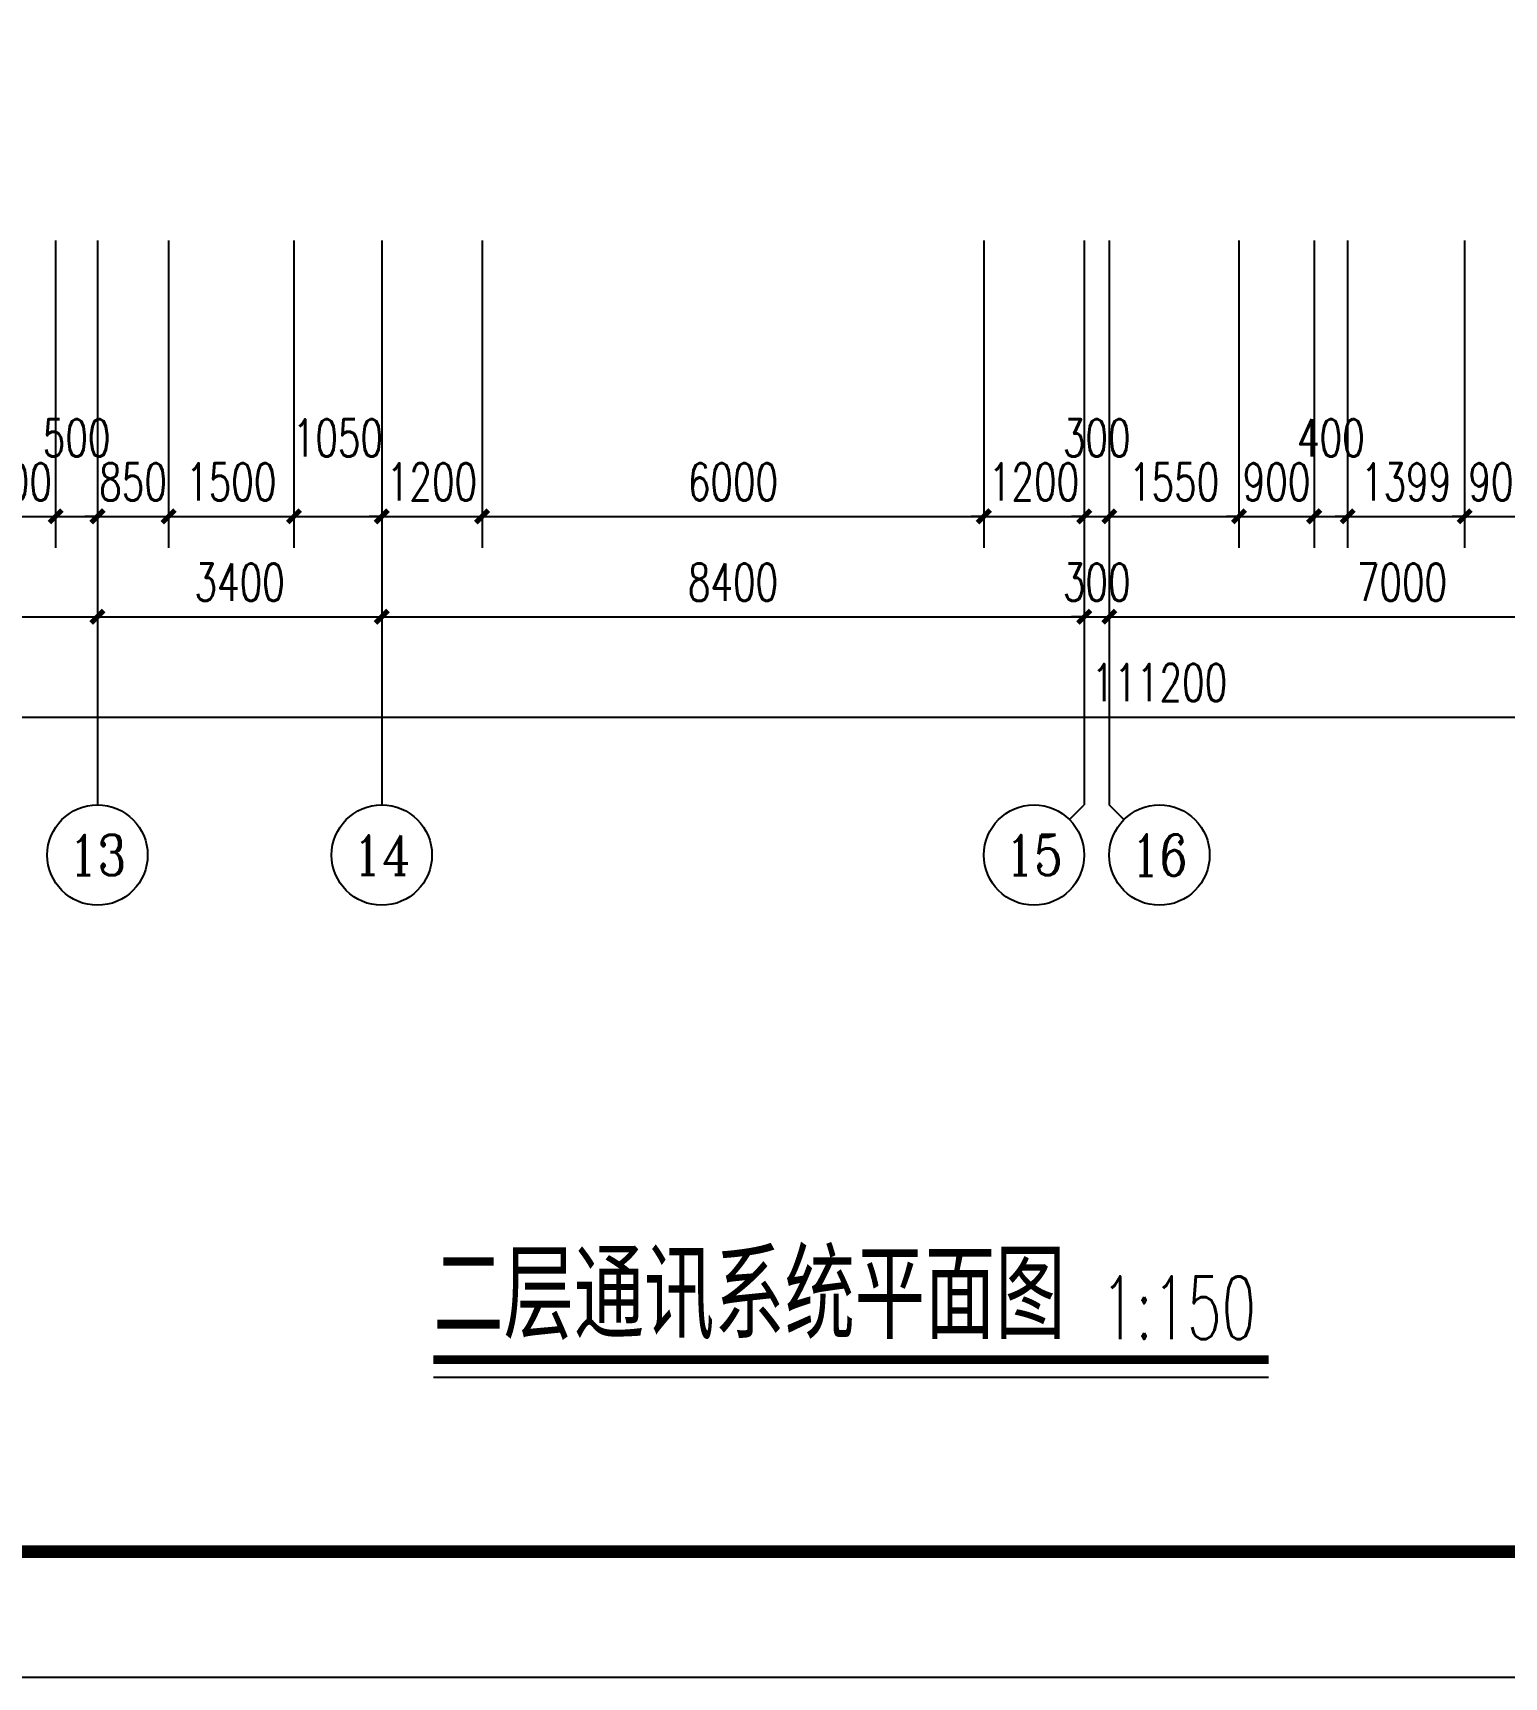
# Model space of a CAD drawing. Extents: x 1333527 to 1855755, y 1020844 to 1581249.
# Drawn here: x 1401502 to 1419096, y 1020844 to 1040504 of the extents above; entities that cross this region are included whole.
import ezdxf
from ezdxf.enums import TextEntityAlignment as Align

# ---------------------------------------------------------------- set-up
doc = ezdxf.new("R2010")
doc.units = 0
doc.header["$LTSCALE"] = 1000
doc.header["$PDSIZE"] = 5
doc.layers.add('1-建筑底图', color=8, linetype='Continuous', plot=False)
for name, color, linetype in [('AXIS_TEXT', 7, 'Continuous'), ('BTTK', 7, 'Continuous'), ('PUB_TITLE', 7, 'Continuous'), ('TEL_SYMB', 3, 'Continuous')]:
    doc.layers.add(name, color=color, linetype=linetype)
doc.styles.add('_TCH_AXIS', font='COMPLEX', dxfattribs={"bigfont": 'GBCBIG'})
doc.styles.add('_TCH_DIM_T3', font='SIMPLEX', dxfattribs={"width": 0.705882, "bigfont": 'GBCBIG'})
doc.styles.add('_TEL_DIM', font='SIMPLEX', dxfattribs={"width": 0.8, "height": 3.5, "bigfont": 'HZTXT'})
doc.styles.add('COMPLEX', font='COMPLEX')
doc.styles.add('HZ(TK)', font='geniso.shx', dxfattribs={"width": 0.9, "bigfont": 'hztxt.shx'})
doc.dimstyles.new('_TCH_ARCH&&150', dxfattribs={"dimtxt": 446.25, "dimasz": 150, "dimexe": 375, "dimexo": 450, "dimgap": 189.375, "dimtad": 1, "dimdec": 0, "dimzin": 0, "dimdsep": 46, "dimtxsty": '_TCH_DIM_T3', "dimblk": 'ARCHTICK', "dimcen": 0.09, "dimclrt": 7, "dimazin": 2, "dimtfac": 1, "dimtdec": 0, "dimtix": 1, "dimtmove": 2, "dimatfit": 3, "dimfxl": 1, "dimtolj": 1, "dimtzin": 0, "dimarcsym": 0})

# ---------------------------------------------------------------- blocks, each defined once
blk = doc.blocks.new('vhtemplate_2020年新竖式图框_A0')
at = {"layer": 'PUB_TITLE', "color": 7}
blk.add_lwpolyline([(0, 0), (1189, 0), (1189, 841), (0, 841)], close=True, dxfattribs=at)
at = {"layer": 'PUB_TITLE', "const_width": 1}
blk.add_lwpolyline([(25, 10), (1179, 10), (1179, 831), (25, 831)], close=True, dxfattribs=at)
at = {"layer": 'BTTK', "color": 4, "style": 'HZ(TK)', "width": 0.9}
for tag, p in [('合作单位', (1144, 743.5)), ('建设单位', (1144, 209.5)), ('工程名称', (1144, 176.5)), ('子项名称', (1154, 160)), ('图纸名称', (1144, 141))]:
    blk.add_attdef(tag, text='', height=3.5, dxfattribs=at).set_placement(p, align=Align.MIDDLE_CENTER)
for tag, p in [('注册证书号', (1156.5, 309.01)), ('注册印章号', (1156.5, 301.01)), ('设计号', (1154, 193)), ('图别', (1137.75, 34)), ('图号', (1170.25, 34)), ('版本号', (1137.75, 26)), ('日期', (1170.25, 26))]:
    blk.add_attdef(tag, text='', height=3.5, dxfattribs=at).set_placement(p, align=Align.MIDDLE)
blk = doc.blocks.new('_AXISO')
blk.add_circle((0, 0), 0.5)
at = {"layer": 'AXIS_TEXT', "style": 'COMPLEX', "width": 1.041667}
blk.add_attdef('A', text='', height=0.56, dxfattribs=at).set_placement((-0.25, -0.28), (0.25, -0.28), align=Align.FIT)
blk = doc.blocks.new('_ArchTick')
at = {"color": 0, "linetype": 'ByBlock', "const_width": 0.4}
blk.add_lwpolyline([(-0.5, -0.5), (0.5, 0.5)], dxfattribs=at)
blk = doc.blocks.new('*D665')
at = {"layer": '1-建筑底图', "color": 0, "lineweight": -2, "transparency": 16777216}
for p, q in [((41400, -7654), (41400, -11329)), ((42300, -7654), (42300, -11329)), ((41400, -10954), (41250, -10954)), ((41400, -10954), (42300, -10954)), ((42300, -10954), (42450, -10954))]:
    blk.add_line(p, q, dxfattribs=at)
at = {"layer": 'Defpoints', "color": 0}
for p in [(41400, -7204), (42300, -7204), (42300, -10954)]:
    blk.add_point(p, dxfattribs=at)
at = {"layer": '1-建筑底图', "color": 0, "lineweight": -2, "transparency": 16777216, "xscale": 150, "yscale": 150, "zscale": 150}
blk.add_blockref('_ArchTick', (41400, -10954), dxfattribs=at)
at = {"layer": '1-建筑底图', "color": 0, "lineweight": -2, "transparency": 16777216, "xscale": 150, "yscale": 150, "zscale": 150, "rotation": 180}
blk.add_blockref('_ArchTick', (42300, -10954), dxfattribs=at)
at = {"layer": '1-建筑底图', "color": 7, "transparency": 16777216, "insert": (41850, -10542), "char_height": 446.2, "attachment_point": 5, "style": '_TCH_DIM_T3'}
blk.add_mtext('\\A1;900', dxfattribs=at)
blk = doc.blocks.new('*D666')
at = {"layer": '1-建筑底图', "color": 0, "lineweight": -2, "transparency": 16777216}
for p, q in [((42300, -7654), (42300, -11329)), ((42800, -7654), (42800, -11329)), ((42300, -10954), (42800, -10954))]:
    blk.add_line(p, q, dxfattribs=at)
at = {"layer": 'Defpoints', "color": 0}
for p in [(42300, -7204), (42800, -7204), (42800, -10954)]:
    blk.add_point(p, dxfattribs=at)
at = {"layer": '1-建筑底图', "color": 0, "lineweight": -2, "transparency": 16777216, "xscale": 150, "yscale": 150, "zscale": 150, "rotation": 180}
blk.add_blockref('_ArchTick', (42300, -10954), dxfattribs=at)
at = {"layer": '1-建筑底图', "color": 0, "lineweight": -2, "transparency": 16777216, "xscale": 150, "yscale": 150, "zscale": 150}
blk.add_blockref('_ArchTick', (42800, -10954), dxfattribs=at)
at = {"layer": '1-建筑底图', "color": 7, "transparency": 16777216, "insert": (42550, -10017), "char_height": 446.2, "attachment_point": 5, "style": '_TCH_DIM_T3'}
blk.add_mtext('\\A1;500', dxfattribs=at)
blk = doc.blocks.new('*D667')
at = {"layer": '1-建筑底图', "color": 0, "lineweight": -2, "transparency": 16777216}
for p, q in [((42800, -7654), (42800, -11329)), ((43650, -7654), (43650, -11329)), ((42800, -10954), (42650, -10954)), ((42800, -10954), (43650, -10954)), ((43650, -10954), (43800, -10954))]:
    blk.add_line(p, q, dxfattribs=at)
at = {"layer": 'Defpoints', "color": 0}
for p in [(42800, -7204), (43650, -7204), (43650, -10954)]:
    blk.add_point(p, dxfattribs=at)
at = {"layer": '1-建筑底图', "color": 0, "lineweight": -2, "transparency": 16777216, "xscale": 150, "yscale": 150, "zscale": 150}
blk.add_blockref('_ArchTick', (42800, -10954), dxfattribs=at)
at = {"layer": '1-建筑底图', "color": 0, "lineweight": -2, "transparency": 16777216, "xscale": 150, "yscale": 150, "zscale": 150, "rotation": 180}
blk.add_blockref('_ArchTick', (43650, -10954), dxfattribs=at)
at = {"layer": '1-建筑底图', "color": 7, "transparency": 16777216, "insert": (43225, -10542), "char_height": 446.2, "attachment_point": 5, "style": '_TCH_DIM_T3'}
blk.add_mtext('\\A1;850', dxfattribs=at)
blk = doc.blocks.new('*D668')
at = {"layer": '1-建筑底图', "color": 0, "lineweight": -2, "transparency": 16777216}
for p, q in [((43650, -7654), (43650, -11329)), ((45150, -7654), (45150, -11329)), ((43650, -10954), (45150, -10954))]:
    blk.add_line(p, q, dxfattribs=at)
at = {"layer": 'Defpoints', "color": 0}
for p in [(43650, -7204), (45150, -7204), (45150, -10954)]:
    blk.add_point(p, dxfattribs=at)
at = {"layer": '1-建筑底图', "color": 0, "lineweight": -2, "transparency": 16777216, "xscale": 150, "yscale": 150, "zscale": 150, "rotation": 180}
blk.add_blockref('_ArchTick', (43650, -10954), dxfattribs=at)
at = {"layer": '1-建筑底图', "color": 0, "lineweight": -2, "transparency": 16777216, "xscale": 150, "yscale": 150, "zscale": 150}
blk.add_blockref('_ArchTick', (45150, -10954), dxfattribs=at)
at = {"layer": '1-建筑底图', "color": 7, "transparency": 16777216, "insert": (44400, -10542), "char_height": 446.2, "attachment_point": 5, "style": '_TCH_DIM_T3'}
blk.add_mtext('\\A1;1500', dxfattribs=at)
blk = doc.blocks.new('*D669')
at = {"layer": '1-建筑底图', "color": 0, "lineweight": -2, "transparency": 16777216}
for p, q in [((45150, -7654), (45150, -11329)), ((46200, -7654), (46200, -11329)), ((45150, -10954), (46200, -10954))]:
    blk.add_line(p, q, dxfattribs=at)
at = {"layer": 'Defpoints', "color": 0}
for p in [(45150, -7204), (46200, -7204), (46200, -10954)]:
    blk.add_point(p, dxfattribs=at)
at = {"layer": '1-建筑底图', "color": 0, "lineweight": -2, "transparency": 16777216, "xscale": 150, "yscale": 150, "zscale": 150, "rotation": 180}
blk.add_blockref('_ArchTick', (45150, -10954), dxfattribs=at)
at = {"layer": '1-建筑底图', "color": 0, "lineweight": -2, "transparency": 16777216, "xscale": 150, "yscale": 150, "zscale": 150}
blk.add_blockref('_ArchTick', (46200, -10954), dxfattribs=at)
at = {"layer": '1-建筑底图', "color": 7, "transparency": 16777216, "insert": (45675, -10017), "char_height": 446.2, "attachment_point": 5, "style": '_TCH_DIM_T3'}
blk.add_mtext('\\A1;1050', dxfattribs=at)
blk = doc.blocks.new('*D670')
at = {"layer": '1-建筑底图', "color": 0, "lineweight": -2, "transparency": 16777216}
for p, q in [((46200, -7654), (46200, -11329)), ((47400, -7654), (47400, -11329)), ((46200, -10954), (46050, -10954)), ((46200, -10954), (47400, -10954)), ((47400, -10954), (47550, -10954))]:
    blk.add_line(p, q, dxfattribs=at)
at = {"layer": 'Defpoints', "color": 0}
for p in [(46200, -7204), (47400, -7204), (47400, -10954)]:
    blk.add_point(p, dxfattribs=at)
at = {"layer": '1-建筑底图', "color": 0, "lineweight": -2, "transparency": 16777216, "xscale": 150, "yscale": 150, "zscale": 150}
blk.add_blockref('_ArchTick', (46200, -10954), dxfattribs=at)
at = {"layer": '1-建筑底图', "color": 0, "lineweight": -2, "transparency": 16777216, "xscale": 150, "yscale": 150, "zscale": 150, "rotation": 180}
blk.add_blockref('_ArchTick', (47400, -10954), dxfattribs=at)
at = {"layer": '1-建筑底图', "color": 7, "transparency": 16777216, "insert": (46800, -10542), "char_height": 446.2, "attachment_point": 5, "style": '_TCH_DIM_T3'}
blk.add_mtext('\\A1;1200', dxfattribs=at)
blk = doc.blocks.new('*D671')
at = {"layer": '1-建筑底图', "color": 0, "lineweight": -2, "transparency": 16777216}
for p, q in [((47400, -7654), (47400, -11329)), ((53400, -7654), (53400, -11329)), ((47400, -10954), (53400, -10954))]:
    blk.add_line(p, q, dxfattribs=at)
at = {"layer": 'Defpoints', "color": 0}
for p in [(47400, -7204), (53400, -7204), (53400, -10954)]:
    blk.add_point(p, dxfattribs=at)
at = {"layer": '1-建筑底图', "color": 0, "lineweight": -2, "transparency": 16777216, "xscale": 150, "yscale": 150, "zscale": 150, "rotation": 180}
blk.add_blockref('_ArchTick', (47400, -10954), dxfattribs=at)
at = {"layer": '1-建筑底图', "color": 0, "lineweight": -2, "transparency": 16777216, "xscale": 150, "yscale": 150, "zscale": 150}
blk.add_blockref('_ArchTick', (53400, -10954), dxfattribs=at)
at = {"layer": '1-建筑底图', "color": 7, "transparency": 16777216, "insert": (50400, -10542), "char_height": 446.2, "attachment_point": 5, "style": '_TCH_DIM_T3'}
blk.add_mtext('\\A1;6000', dxfattribs=at)
blk = doc.blocks.new('*D672')
at = {"layer": '1-建筑底图', "color": 0, "lineweight": -2, "transparency": 16777216}
for p, q in [((53400, -7654), (53400, -11329)), ((54600, -7654), (54600, -11329)), ((53400, -10954), (53250, -10954)), ((53400, -10954), (54600, -10954)), ((54600, -10954), (54750, -10954))]:
    blk.add_line(p, q, dxfattribs=at)
at = {"layer": 'Defpoints', "color": 0}
for p in [(53400, -7204), (54600, -7204), (54600, -10954)]:
    blk.add_point(p, dxfattribs=at)
at = {"layer": '1-建筑底图', "color": 0, "lineweight": -2, "transparency": 16777216, "xscale": 150, "yscale": 150, "zscale": 150}
blk.add_blockref('_ArchTick', (53400, -10954), dxfattribs=at)
at = {"layer": '1-建筑底图', "color": 0, "lineweight": -2, "transparency": 16777216, "xscale": 150, "yscale": 150, "zscale": 150, "rotation": 180}
blk.add_blockref('_ArchTick', (54600, -10954), dxfattribs=at)
at = {"layer": '1-建筑底图', "color": 7, "transparency": 16777216, "insert": (54000, -10542), "char_height": 446.2, "attachment_point": 5, "style": '_TCH_DIM_T3'}
blk.add_mtext('\\A1;1200', dxfattribs=at)
blk = doc.blocks.new('*D673')
at = {"layer": '1-建筑底图', "color": 0, "lineweight": -2, "transparency": 16777216}
for p, q in [((54600, -7654), (54600, -11329)), ((54900, -7654), (54900, -11329)), ((54600, -10954), (54450, -10954)), ((54600, -10954), (54900, -10954)), ((54900, -10954), (55050, -10954))]:
    blk.add_line(p, q, dxfattribs=at)
at = {"layer": 'Defpoints', "color": 0}
for p in [(54600, -7204), (54900, -7204), (54900, -10954)]:
    blk.add_point(p, dxfattribs=at)
at = {"layer": '1-建筑底图', "color": 0, "lineweight": -2, "transparency": 16777216, "xscale": 150, "yscale": 150, "zscale": 150}
blk.add_blockref('_ArchTick', (54600, -10954), dxfattribs=at)
at = {"layer": '1-建筑底图', "color": 0, "lineweight": -2, "transparency": 16777216, "xscale": 150, "yscale": 150, "zscale": 150, "rotation": 180}
blk.add_blockref('_ArchTick', (54900, -10954), dxfattribs=at)
at = {"layer": '1-建筑底图', "color": 7, "transparency": 16777216, "insert": (54750, -10017), "char_height": 446.2, "attachment_point": 5, "style": '_TCH_DIM_T3'}
blk.add_mtext('\\A1;300', dxfattribs=at)
blk = doc.blocks.new('*D674')
at = {"layer": '1-建筑底图', "color": 0, "lineweight": -2, "transparency": 16777216}
for p, q in [((54900, -7654), (54900, -11329)), ((56450, -7654), (56450, -11329)), ((54900, -10954), (56450, -10954))]:
    blk.add_line(p, q, dxfattribs=at)
at = {"layer": 'Defpoints', "color": 0}
for p in [(54900, -7204), (56450, -7204), (56450, -10954)]:
    blk.add_point(p, dxfattribs=at)
at = {"layer": '1-建筑底图', "color": 0, "lineweight": -2, "transparency": 16777216, "xscale": 150, "yscale": 150, "zscale": 150, "rotation": 180}
blk.add_blockref('_ArchTick', (54900, -10954), dxfattribs=at)
at = {"layer": '1-建筑底图', "color": 0, "lineweight": -2, "transparency": 16777216, "xscale": 150, "yscale": 150, "zscale": 150}
blk.add_blockref('_ArchTick', (56450, -10954), dxfattribs=at)
at = {"layer": '1-建筑底图', "color": 7, "transparency": 16777216, "insert": (55675, -10542), "char_height": 446.2, "attachment_point": 5, "style": '_TCH_DIM_T3'}
blk.add_mtext('\\A1;1550', dxfattribs=at)
blk = doc.blocks.new('*D675')
at = {"layer": '1-建筑底图', "color": 0, "lineweight": -2, "transparency": 16777216}
for p, q in [((56450, -7654), (56450, -11329)), ((57350, -7654), (57350, -11329)), ((56450, -10954), (56300, -10954)), ((56450, -10954), (57350, -10954)), ((57350, -10954), (57500, -10954))]:
    blk.add_line(p, q, dxfattribs=at)
at = {"layer": 'Defpoints', "color": 0}
for p in [(56450, -7204), (57350, -7204), (57350, -10954)]:
    blk.add_point(p, dxfattribs=at)
at = {"layer": '1-建筑底图', "color": 0, "lineweight": -2, "transparency": 16777216, "xscale": 150, "yscale": 150, "zscale": 150}
blk.add_blockref('_ArchTick', (56450, -10954), dxfattribs=at)
at = {"layer": '1-建筑底图', "color": 0, "lineweight": -2, "transparency": 16777216, "xscale": 150, "yscale": 150, "zscale": 150, "rotation": 180}
blk.add_blockref('_ArchTick', (57350, -10954), dxfattribs=at)
at = {"layer": '1-建筑底图', "color": 7, "transparency": 16777216, "insert": (56900, -10542), "char_height": 446.2, "attachment_point": 5, "style": '_TCH_DIM_T3'}
blk.add_mtext('\\A1;900', dxfattribs=at)
blk = doc.blocks.new('*D676')
at = {"layer": '1-建筑底图', "color": 0, "lineweight": -2, "transparency": 16777216}
for p, q in [((57350, -7654), (57350, -11329)), ((57750, -7654), (57750, -11329)), ((57350, -10954), (57750, -10954))]:
    blk.add_line(p, q, dxfattribs=at)
at = {"layer": 'Defpoints', "color": 0}
for p in [(57350, -7204), (57750, -7204), (57750, -10954)]:
    blk.add_point(p, dxfattribs=at)
at = {"layer": '1-建筑底图', "color": 0, "lineweight": -2, "transparency": 16777216, "xscale": 150, "yscale": 150, "zscale": 150, "rotation": 180}
blk.add_blockref('_ArchTick', (57350, -10954), dxfattribs=at)
at = {"layer": '1-建筑底图', "color": 0, "lineweight": -2, "transparency": 16777216, "xscale": 150, "yscale": 150, "zscale": 150}
blk.add_blockref('_ArchTick', (57750, -10954), dxfattribs=at)
at = {"layer": '1-建筑底图', "color": 7, "transparency": 16777216, "insert": (57550, -10017), "char_height": 446.2, "attachment_point": 5, "style": '_TCH_DIM_T3'}
blk.add_mtext('\\A1;400', dxfattribs=at)
blk = doc.blocks.new('*D677')
at = {"layer": '1-建筑底图', "color": 0, "lineweight": -2, "transparency": 16777216}
for p, q in [((57750, -7654), (57750, -11329)), ((59149, -7654), (59149, -11329)), ((57750, -10954), (57600, -10954)), ((57750, -10954), (59149, -10954)), ((59149, -10954), (59299, -10954))]:
    blk.add_line(p, q, dxfattribs=at)
at = {"layer": 'Defpoints', "color": 0}
for p in [(57750, -7204), (59149, -7204), (59149, -10954)]:
    blk.add_point(p, dxfattribs=at)
at = {"layer": '1-建筑底图', "color": 0, "lineweight": -2, "transparency": 16777216, "xscale": 150, "yscale": 150, "zscale": 150}
blk.add_blockref('_ArchTick', (57750, -10954), dxfattribs=at)
at = {"layer": '1-建筑底图', "color": 0, "lineweight": -2, "transparency": 16777216, "xscale": 150, "yscale": 150, "zscale": 150, "rotation": 180}
blk.add_blockref('_ArchTick', (59149, -10954), dxfattribs=at)
at = {"layer": '1-建筑底图', "color": 7, "transparency": 16777216, "insert": (58450, -10542), "char_height": 446.2, "attachment_point": 5, "style": '_TCH_DIM_T3'}
blk.add_mtext('\\A1;1399', dxfattribs=at)
blk = doc.blocks.new('*D678')
at = {"layer": '1-建筑底图', "color": 0, "lineweight": -2, "transparency": 16777216}
for p, q in [((59149, -7654), (59149, -11329)), ((60049, -7654), (60049, -11329)), ((59149, -10954), (58999, -10954)), ((59149, -10954), (60049, -10954)), ((60049, -10954), (60199, -10954))]:
    blk.add_line(p, q, dxfattribs=at)
at = {"layer": 'Defpoints', "color": 0}
for p in [(59149, -7204), (60049, -7204), (60049, -10954)]:
    blk.add_point(p, dxfattribs=at)
at = {"layer": '1-建筑底图', "color": 0, "lineweight": -2, "transparency": 16777216, "xscale": 150, "yscale": 150, "zscale": 150}
blk.add_blockref('_ArchTick', (59149, -10954), dxfattribs=at)
at = {"layer": '1-建筑底图', "color": 0, "lineweight": -2, "transparency": 16777216, "xscale": 150, "yscale": 150, "zscale": 150, "rotation": 180}
blk.add_blockref('_ArchTick', (60049, -10954), dxfattribs=at)
at = {"layer": '1-建筑底图', "color": 7, "transparency": 16777216, "insert": (59599, -10542), "char_height": 446.2, "attachment_point": 5, "style": '_TCH_DIM_T3'}
blk.add_mtext('\\A1;900', dxfattribs=at)
blk = doc.blocks.new('*D572')
at = {"layer": '1-建筑底图', "color": 0, "lineweight": -2, "transparency": 16777216}
for p, q in [((-100, -8854), (-100, -13729)), ((111100, -8854), (111100, -13729)), ((-100, -13354), (111100, -13354))]:
    blk.add_line(p, q, dxfattribs=at)
at = {"layer": 'Defpoints', "color": 0}
for p in [(-100, -8404), (111100, -8404), (111100, -13354)]:
    blk.add_point(p, dxfattribs=at)
at = {"layer": '1-建筑底图', "color": 0, "lineweight": -2, "transparency": 16777216, "xscale": 150, "yscale": 150, "zscale": 150, "rotation": 180}
blk.add_blockref('_ArchTick', (-100, -13354), dxfattribs=at)
at = {"layer": '1-建筑底图', "color": 0, "lineweight": -2, "transparency": 16777216, "xscale": 150, "yscale": 150, "zscale": 150}
blk.add_blockref('_ArchTick', (111100, -13354), dxfattribs=at)
at = {"layer": '1-建筑底图', "color": 7, "transparency": 16777216, "insert": (55500, -12942), "char_height": 446.2, "attachment_point": 5, "style": '_TCH_DIM_T3'}
blk.add_mtext('\\A1;111200', dxfattribs=at)
blk = doc.blocks.new('*D627')
at = {"layer": '1-建筑底图', "color": 0, "lineweight": -2, "transparency": 16777216}
for p, q in [((35800, -8854), (35800, -12529)), ((42800, -8854), (42800, -12529)), ((35800, -12154), (42800, -12154))]:
    blk.add_line(p, q, dxfattribs=at)
at = {"layer": 'Defpoints', "color": 0}
for p in [(35800, -8404), (42800, -8404), (42800, -12154)]:
    blk.add_point(p, dxfattribs=at)
at = {"layer": '1-建筑底图', "color": 0, "lineweight": -2, "transparency": 16777216, "xscale": 150, "yscale": 150, "zscale": 150, "rotation": 180}
blk.add_blockref('_ArchTick', (35800, -12154), dxfattribs=at)
at = {"layer": '1-建筑底图', "color": 0, "lineweight": -2, "transparency": 16777216, "xscale": 150, "yscale": 150, "zscale": 150}
blk.add_blockref('_ArchTick', (42800, -12154), dxfattribs=at)
at = {"layer": '1-建筑底图', "color": 7, "transparency": 16777216, "insert": (39300, -11742), "char_height": 446.2, "attachment_point": 5, "style": '_TCH_DIM_T3'}
blk.add_mtext('\\A1;7000', dxfattribs=at)
blk = doc.blocks.new('*D628')
at = {"layer": '1-建筑底图', "color": 0, "lineweight": -2, "transparency": 16777216}
for p, q in [((42800, -8854), (42800, -12529)), ((46200, -8854), (46200, -12529)), ((42800, -12154), (46200, -12154))]:
    blk.add_line(p, q, dxfattribs=at)
at = {"layer": 'Defpoints', "color": 0}
for p in [(42800, -8404), (46200, -8404), (46200, -12154)]:
    blk.add_point(p, dxfattribs=at)
at = {"layer": '1-建筑底图', "color": 0, "lineweight": -2, "transparency": 16777216, "xscale": 150, "yscale": 150, "zscale": 150, "rotation": 180}
blk.add_blockref('_ArchTick', (42800, -12154), dxfattribs=at)
at = {"layer": '1-建筑底图', "color": 0, "lineweight": -2, "transparency": 16777216, "xscale": 150, "yscale": 150, "zscale": 150}
blk.add_blockref('_ArchTick', (46200, -12154), dxfattribs=at)
at = {"layer": '1-建筑底图', "color": 7, "transparency": 16777216, "insert": (44500, -11742), "char_height": 446.2, "attachment_point": 5, "style": '_TCH_DIM_T3'}
blk.add_mtext('\\A1;3400', dxfattribs=at)
blk = doc.blocks.new('*D629')
at = {"layer": '1-建筑底图', "color": 0, "lineweight": -2, "transparency": 16777216}
for p, q in [((46200, -8854), (46200, -12529)), ((54600, -8854), (54600, -12529)), ((46200, -12154), (54600, -12154))]:
    blk.add_line(p, q, dxfattribs=at)
at = {"layer": 'Defpoints', "color": 0}
for p in [(46200, -8404), (54600, -8404), (54600, -12154)]:
    blk.add_point(p, dxfattribs=at)
at = {"layer": '1-建筑底图', "color": 0, "lineweight": -2, "transparency": 16777216, "xscale": 150, "yscale": 150, "zscale": 150, "rotation": 180}
blk.add_blockref('_ArchTick', (46200, -12154), dxfattribs=at)
at = {"layer": '1-建筑底图', "color": 0, "lineweight": -2, "transparency": 16777216, "xscale": 150, "yscale": 150, "zscale": 150}
blk.add_blockref('_ArchTick', (54600, -12154), dxfattribs=at)
at = {"layer": '1-建筑底图', "color": 7, "transparency": 16777216, "insert": (50400, -11742), "char_height": 446.2, "attachment_point": 5, "style": '_TCH_DIM_T3'}
blk.add_mtext('\\A1;8400', dxfattribs=at)
blk = doc.blocks.new('*D630')
at = {"layer": '1-建筑底图', "color": 0, "lineweight": -2, "transparency": 16777216}
for p, q in [((54600, -8854), (54600, -12529)), ((54900, -8854), (54900, -12529)), ((54600, -12154), (54450, -12154)), ((54600, -12154), (54900, -12154)), ((54900, -12154), (55050, -12154))]:
    blk.add_line(p, q, dxfattribs=at)
at = {"layer": 'Defpoints', "color": 0}
for p in [(54600, -8404), (54900, -8404), (54900, -12154)]:
    blk.add_point(p, dxfattribs=at)
at = {"layer": '1-建筑底图', "color": 0, "lineweight": -2, "transparency": 16777216, "xscale": 150, "yscale": 150, "zscale": 150}
blk.add_blockref('_ArchTick', (54600, -12154), dxfattribs=at)
at = {"layer": '1-建筑底图', "color": 0, "lineweight": -2, "transparency": 16777216, "xscale": 150, "yscale": 150, "zscale": 150, "rotation": 180}
blk.add_blockref('_ArchTick', (54900, -12154), dxfattribs=at)
at = {"layer": '1-建筑底图', "color": 7, "transparency": 16777216, "insert": (54750, -11742), "char_height": 446.2, "attachment_point": 5, "style": '_TCH_DIM_T3'}
blk.add_mtext('\\A1;300', dxfattribs=at)
blk = doc.blocks.new('*D631')
at = {"layer": '1-建筑底图', "color": 0, "lineweight": -2, "transparency": 16777216}
for p, q in [((54900, -8854), (54900, -12529)), ((61900, -8854), (61900, -12529)), ((54900, -12154), (61900, -12154))]:
    blk.add_line(p, q, dxfattribs=at)
at = {"layer": 'Defpoints', "color": 0}
for p in [(54900, -8404), (61900, -8404), (61900, -12154)]:
    blk.add_point(p, dxfattribs=at)
at = {"layer": '1-建筑底图', "color": 0, "lineweight": -2, "transparency": 16777216, "xscale": 150, "yscale": 150, "zscale": 150, "rotation": 180}
blk.add_blockref('_ArchTick', (54900, -12154), dxfattribs=at)
at = {"layer": '1-建筑底图', "color": 0, "lineweight": -2, "transparency": 16777216, "xscale": 150, "yscale": 150, "zscale": 150}
blk.add_blockref('_ArchTick', (61900, -12154), dxfattribs=at)
at = {"layer": '1-建筑底图', "color": 7, "transparency": 16777216, "insert": (58400, -11742), "char_height": 446.2, "attachment_point": 5, "style": '_TCH_DIM_T3'}
blk.add_mtext('\\A1;7000', dxfattribs=at)
blk = doc.blocks.new('1-二层建筑底图')
at = {"layer": '1-建筑底图', "color": 8}
for p, q in [((42800, -8404.1), (42800, -14404.1)), ((46200, -8404.1), (46200, -14404.1)), ((54600, -8404.1), (54600, -14404.1)), ((54900, -8404.1), (54900, -14404.1)), ((54424.3, -14579.9), (54600, -14404.1)), ((55075.7, -14579.9), (54900, -14404.1))]:
    blk.add_line(p, q, dxfattribs=at)
ref = blk.add_blockref('_AXISO', (42800, -15004.1), dxfattribs=dict(at, xscale=1200, yscale=1200, zscale=1200))
ref.add_attrib('A', '13', dxfattribs={"layer": 'AXIS_TEXT', "height": 481.71, "style": '_TCH_AXIS', "width": 1.034483}).set_placement((42455.9, -15245), (43144.1, -15245), align=Align.FIT)
ref = blk.add_blockref('_AXISO', (46200, -15004.1), dxfattribs=dict(at, xscale=1200, yscale=1200, zscale=1200))
ref.add_attrib('A', '14', dxfattribs={"layer": 'AXIS_TEXT', "height": 471.11, "style": '_TCH_AXIS'}).set_placement((45852.3, -15239.7), (46547.7, -15239.7), align=Align.FIT)
ref = blk.add_blockref('_AXISO', (54000, -15004.1), dxfattribs=dict(at, xscale=1200, yscale=1200, zscale=1200))
ref.add_attrib('A', '15', dxfattribs={"layer": 'AXIS_TEXT', "height": 481.71, "style": '_TCH_AXIS', "width": 1.034483}).set_placement((53655.9, -15245), (54344.1, -15245), align=Align.FIT)
ref = blk.add_blockref('_AXISO', (55500, -15004.1), dxfattribs=dict(at, xscale=1200, yscale=1200, zscale=1200))
ref.add_attrib('A', '16', dxfattribs={"layer": 'AXIS_TEXT', "height": 492.67, "style": '_TCH_AXIS'}).set_placement((55159.8, -15250.5), (55840.2, -15250.5), align=Align.FIT)
for p1, p2, distance, picture, middle in [((41400, -7204.1), (42300, -7204.1), -3750, '*D665', (41850, -10541.6)), ((42800, -7204.1), (43650, -7204.1), -3750, '*D667', (43225, -10541.6)), ((43650, -7204.1), (45150, -7204.1), -3750, '*D668', (44400, -10541.6)), ((46200, -7204.1), (47400, -7204.1), -3750, '*D670', (46800, -10541.6)), ((47400, -7204.1), (53400, -7204.1), -3750, '*D671', (50400, -10541.6)), ((53400, -7204.1), (54600, -7204.1), -3750, '*D672', (54000, -10541.6)), ((54900, -7204.1), (56450, -7204.1), -3750, '*D674', (55675, -10541.6)), ((56450, -7204.1), (57350, -7204.1), -3750, '*D675', (56900, -10541.6)), ((57750, -7204.1), (59149.4, -7204.1), -3750, '*D677', (58449.7, -10541.6)), ((59149.4, -7204.1), (60049.4, -7204.1), -3750, '*D678', (59599.4, -10541.6)), ((-100, -8404.1), (111100, -8404.1), -4950, '*D572', (55500, -12941.6)), ((35800, -8404.1), (42800, -8404.1), -3750, '*D627', (39300, -11741.6)), ((42800, -8404.1), (46200, -8404.1), -3750, '*D628', (44500, -11741.6)), ((46200, -8404.1), (54600, -8404.1), -3750, '*D629', (50400, -11741.6)), ((54600, -8404.1), (54900, -8404.1), -3750, '*D630', (54750, -11741.6)), ((54900, -8404.1), (61900, -8404.1), -3750, '*D631', (58400, -11741.6))]:
    dim = blk.add_aligned_dim(p1=p1, p2=p2, distance=distance, dimstyle='_TCH_ARCH&&150', dxfattribs=at)
    dim.commit()
    dim.dimension.update_dxf_attribs({"geometry": picture, "text_midpoint": middle})
for base, p1, p2, picture, middle in [((42800, -10954.1), (42300, -7204.1), (42800, -7204.1), '*D666', (42550, -10016.6)), ((46200, -10954.1), (45150, -7204.1), (46200, -7204.1), '*D669', (45675, -10016.6)), ((54900, -10954.1), (54600, -7204.1), (54900, -7204.1), '*D673', (54750, -10016.6)), ((57750, -10954.1), (57350, -7204.1), (57750, -7204.1), '*D676', (57550, -10016.6))]:
    dim = blk.add_linear_dim(base=base, p1=p1, p2=p2, angle=0, dimstyle='_TCH_ARCH&&150', dxfattribs=at)
    dim.commit()
    dim.dimension.update_dxf_attribs({"geometry": picture, "text_midpoint": middle, "dimtype": 161})

msp = doc.modelspace()

# ---------------------------------------------------------------- linework, layer by layer
at = {"layer": 'PUB_TITLE'}
msp.add_lwpolyline([(1333527, 1020844), (1511877, 1020844), (1511877, 1146994), (1333527, 1146994)], close=True, dxfattribs=at)
at = {"layer": 'PUB_TITLE', "const_width": 150}
msp.add_lwpolyline([(1337277, 1022344), (1510377, 1022344), (1510377, 1145494), (1337277, 1145494)], close=True, dxfattribs=at)
at = {"layer": 'TEL_SYMB', "const_width": 105}
msp.add_lwpolyline([(1406291, 1024640), (1416278, 1024640)], dxfattribs=at)
at = {"layer": 'TEL_SYMB'}
msp.add_lwpolyline([(1406291, 1024430), (1416278, 1024430)], dxfattribs=at)

# ---------------------------------------------------------------- block references
at = {"xscale": 150, "yscale": 150, "zscale": 150}
msp.add_blockref('vhtemplate_2020年新竖式图框_A0', (1333527, 1020844), dxfattribs=at)
at = {"layer": '1-建筑底图'}
msp.add_blockref('1-二层建筑底图', (1359474, 1045677), dxfattribs=at)

# ---------------------------------------------------------------- texts
at = {"layer": 'TEL_SYMB', "color": 7, "style": '_TEL_DIM'}
for s, height, width, p in [('二层通讯系统平面图', 1050, 0.8, (1406291, 1024886)), ('1:150', 750, 0.64, (1414276, 1024886))]:
    msp.add_text(s, height=height, dxfattribs=dict(at, width=width)).set_placement(p)

doc.saveas('drawing.dxf')
